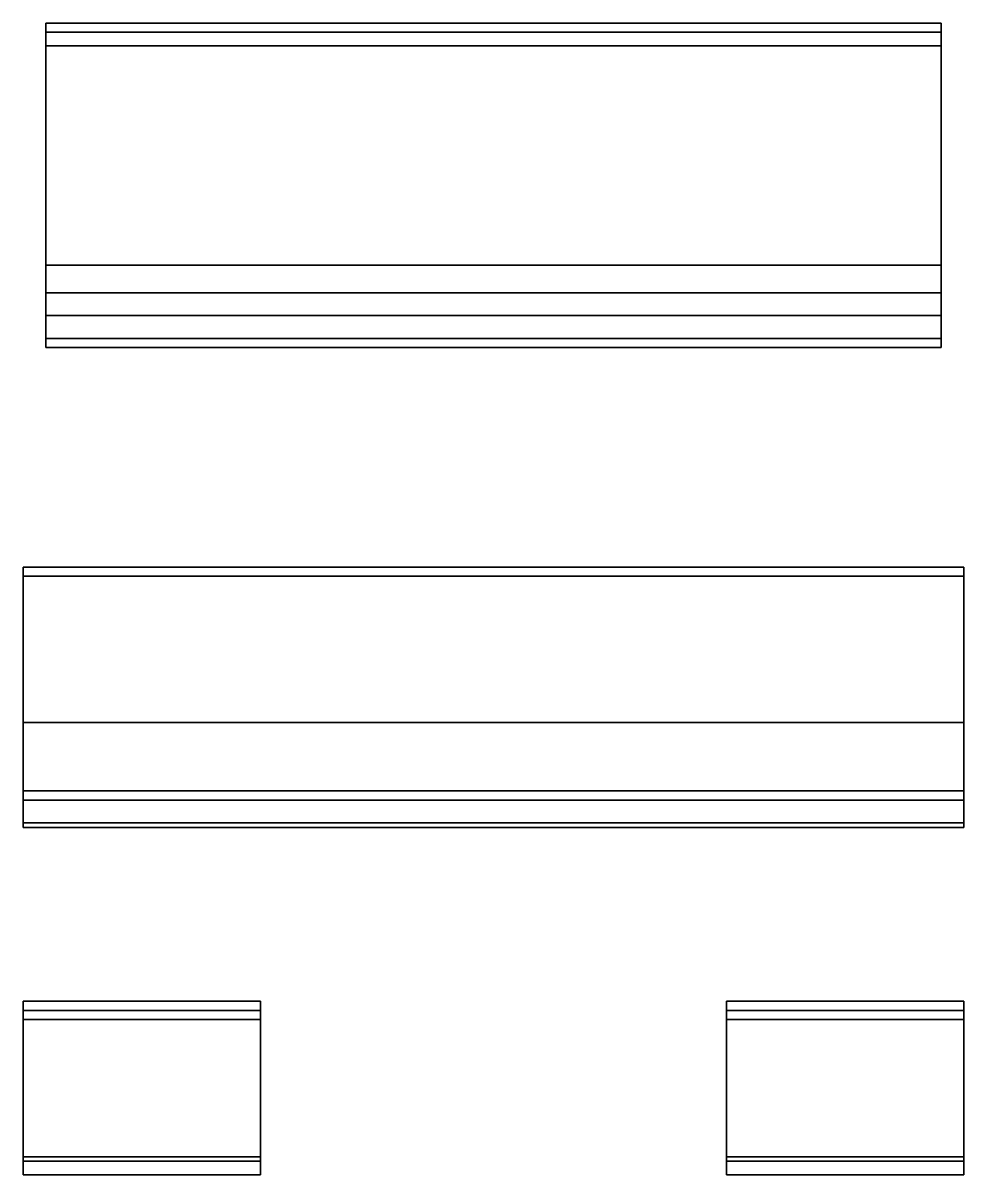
# Model space of a CAD drawing. Extents: x -1.03 to 1.03, y -1.73 to 0.79.
import ezdxf

# ---------------------------------------------------------------- set-up
doc = ezdxf.new("R2010")
doc.units = 0
doc.layers.add('INTERNALS', color=2, linetype='CONTINUOUS')

msp = doc.modelspace()

# ---------------------------------------------------------------- linework, layer by layer
at = {"layer": 'INTERNALS'}
for points in [[(-0.98, 0.79, 1.48), (-0.98, 0.26, 1.21), (-0.98, 0.26, 1.49), (-0.98, 0.74, 1.53)], [(0.98, 0.74, 1.53), (0.98, 0.79, 1.48), (-0.98, 0.79, 1.48), (-0.98, 0.74, 1.53)], [(-0.98, 0.79, 1.42), (-0.98, 0.77, 1.39), (-0.98, 0.26, 1.21), (-0.98, 0.79, 1.48)], [(0.98, 0.79, 1.48), (0.98, 0.79, 1.42), (-0.98, 0.79, 1.42), (-0.98, 0.79, 1.48)], [(0.98, 0.79, 1.42), (0.98, 0.77, 1.39), (-0.98, 0.77, 1.39), (-0.98, 0.79, 1.42)], [(0.98, 0.26, 1.49), (0.98, 0.26, 1.21), (0.98, 0.79, 1.48), (0.98, 0.74, 1.53)], [(0.98, 0.26, 1.21), (0.98, 0.77, 1.39), (0.98, 0.79, 1.42), (0.98, 0.79, 1.48)], [(-0.98, 0.77, 1.21), (-0.98, 0.77, 1.21), (-0.98, 0.26, 1.21), (-0.98, 0.77, 1.39)], [(0.98, 0.77, 1.39), (0.98, 0.77, 1.21), (-0.98, 0.77, 1.21), (-0.98, 0.77, 1.39)], [(0.98, 0.26, 1.21), (0.98, 0.77, 1.21), (0.98, 0.77, 1.21), (0.98, 0.77, 1.39)], [(-0.98, 0.74, 1.53), (-0.98, 0.26, 1.49), (0.98, 0.26, 1.49), (0.98, 0.74, 1.53)], [(0.98, 0.2, 1.95), (0.98, 0.26, 1.49), (-0.98, 0.26, 1.49), (-0.98, 0.2, 1.95)], [(-0.98, 0.26, 1.49), (-0.98, 0.26, 1.21), (-0.98, 0.15, 1.98), (-0.98, 0.2, 1.95)], [(-0.98, 0.26, 1.21), (-0.98, 0.08, 1.94), (-0.98, 0.1, 1.98), (-0.98, 0.15, 1.98)], [(0.98, 0.26, 1.21), (0.98, 0.08, 1.94), (-0.98, 0.08, 1.94), (-0.98, 0.26, 1.21)], [(0.98, 0.15, 1.98), (0.98, 0.26, 1.21), (0.98, 0.26, 1.49), (0.98, 0.2, 1.95)], [(0.98, 0.1, 1.98), (0.98, 0.08, 1.94), (0.98, 0.26, 1.21), (0.98, 0.15, 1.98)], [(-0.98, 0.2, 1.95), (-0.98, 0.15, 1.98), (0.98, 0.15, 1.98), (0.98, 0.2, 1.95)], [(-0.98, 0.15, 1.98), (-0.98, 0.1, 1.98), (0.98, 0.1, 1.98), (0.98, 0.15, 1.98)], [(-0.98, 0.1, 1.98), (-0.98, 0.08, 1.94), (0.98, 0.08, 1.94), (0.98, 0.1, 1.98)], [(1.03, -0.42, 1.62), (1.03, -0.4, 1.53), (-1.03, -0.4, 1.53), (-1.03, -0.42, 1.62)], [(-1.03, -0.4, 1.53), (-1.03, -0.42, 1.52), (-1.03, -0.74, 1.62), (-1.03, -0.42, 1.62)], [(1.03, -0.4, 1.53), (1.03, -0.42, 1.52), (-1.03, -0.42, 1.52), (-1.03, -0.4, 1.53)], [(1.03, -0.74, 1.62), (1.03, -0.42, 1.52), (1.03, -0.4, 1.53), (1.03, -0.42, 1.62)], [(-1.03, -0.42, 1.62), (-1.03, -0.74, 1.62), (1.03, -0.74, 1.62), (1.03, -0.42, 1.62)], [(-1.03, -0.42, 1.21), (-1.03, -0.74, 1.21), (-1.03, -0.74, 1.62), (-1.03, -0.42, 1.52)], [(1.03, -0.42, 1.52), (1.03, -0.42, 1.21), (-1.03, -0.42, 1.21), (-1.03, -0.42, 1.52)], [(1.03, -0.74, 1.62), (1.03, -0.74, 1.21), (1.03, -0.42, 1.21), (1.03, -0.42, 1.52)], [(-1.03, -0.74, 1.21), (-1.03, -0.91, 1.98), (-1.03, -0.89, 1.96), (-1.03, -0.74, 1.62)], [(-1.03, -0.74, 1.62), (-1.03, -0.89, 1.96), (1.03, -0.89, 1.96), (1.03, -0.74, 1.62)], [(1.03, -0.74, 1.21), (1.03, -0.97, 1.96), (-1.03, -0.97, 1.96), (-1.03, -0.74, 1.21)], [(-1.03, -0.97, 1.96), (-1.03, -0.96, 1.98), (-1.03, -0.91, 1.98), (-1.03, -0.74, 1.21)], [(1.03, -0.89, 1.96), (1.03, -0.91, 1.98), (1.03, -0.74, 1.21), (1.03, -0.74, 1.62)], [(1.03, -0.91, 1.98), (1.03, -0.96, 1.98), (1.03, -0.97, 1.96), (1.03, -0.74, 1.21)], [(-1.03, -0.89, 1.96), (-1.03, -0.91, 1.98), (1.03, -0.91, 1.98), (1.03, -0.89, 1.96)], [(-1.03, -0.91, 1.98), (-1.03, -0.96, 1.98), (1.03, -0.96, 1.98), (1.03, -0.91, 1.98)], [(1.03, -0.97, 1.96), (1.03, -0.96, 1.98), (-1.03, -0.96, 1.98), (-1.03, -0.97, 1.96)], [(-0.51, -1.39, 1.64), (-0.51, -1.35, 1.55), (-1.03, -1.35, 1.55), (-1.03, -1.39, 1.64)], [(-1.03, -1.35, 1.55), (-1.03, -1.37, 1.54), (-1.03, -1.69, 1.64), (-1.03, -1.39, 1.64)], [(-0.51, -1.35, 1.55), (-0.51, -1.37, 1.54), (-1.03, -1.37, 1.54), (-1.03, -1.35, 1.55)], [(-0.51, -1.69, 1.64), (-0.51, -1.37, 1.54), (-0.51, -1.35, 1.55), (-0.51, -1.39, 1.64)], [(1.03, -1.39, 1.64), (1.03, -1.35, 1.55), (0.51, -1.35, 1.55), (0.51, -1.39, 1.64)], [(0.51, -1.35, 1.55), (0.51, -1.37, 1.54), (0.51, -1.69, 1.64), (0.51, -1.39, 1.64)], [(1.03, -1.35, 1.55), (1.03, -1.37, 1.54), (0.51, -1.37, 1.54), (0.51, -1.35, 1.55)], [(1.03, -1.69, 1.64), (1.03, -1.37, 1.54), (1.03, -1.35, 1.55), (1.03, -1.39, 1.64)], [(-0.51, -1.37, 1.54), (-0.51, -1.37, 1.21), (-1.03, -1.37, 1.21), (-1.03, -1.37, 1.54)], [(-1.03, -1.37, 1.21), (-1.03, -1.69, 1.21), (-1.03, -1.69, 1.64), (-1.03, -1.37, 1.54)], [(-0.51, -1.69, 1.64), (-0.51, -1.69, 1.21), (-0.51, -1.37, 1.21), (-0.51, -1.37, 1.54)], [(0.51, -1.37, 1.21), (0.51, -1.69, 1.21), (0.51, -1.69, 1.64), (0.51, -1.37, 1.54)], [(1.03, -1.37, 1.54), (1.03, -1.37, 1.21), (0.51, -1.37, 1.21), (0.51, -1.37, 1.54)], [(1.03, -1.69, 1.64), (1.03, -1.69, 1.21), (1.03, -1.37, 1.21), (1.03, -1.37, 1.54)], [(-1.03, -1.39, 1.64), (-1.03, -1.69, 1.64), (-0.51, -1.69, 1.64), (-0.51, -1.39, 1.64)], [(0.51, -1.39, 1.64), (0.51, -1.69, 1.64), (1.03, -1.69, 1.64), (1.03, -1.39, 1.64)], [(-1.03, -1.73, 2), (-1.03, -1.69, 1.21), (-0.51, -1.69, 1.21), (-0.51, -1.73, 2)], [(-0.51, -1.7, 2), (-0.51, -1.69, 1.64), (-1.03, -1.69, 1.64), (-1.03, -1.7, 2)], [(-1.03, -1.69, 1.64), (-1.03, -1.69, 1.21), (-1.03, -1.73, 2), (-1.03, -1.7, 2)], [(-1.03, -1.7, 2), (-1.03, -1.73, 2), (-0.51, -1.73, 2), (-0.51, -1.7, 2)], [(-0.51, -1.73, 2), (-0.51, -1.69, 1.21), (-0.51, -1.69, 1.64), (-0.51, -1.7, 2)], [(0.51, -1.69, 1.64), (0.51, -1.69, 1.21), (0.51, -1.73, 2), (0.51, -1.7, 2)], [(1.03, -1.7, 2), (1.03, -1.69, 1.64), (0.51, -1.69, 1.64), (0.51, -1.7, 2)], [(0.51, -1.73, 2), (0.51, -1.69, 1.21), (1.03, -1.69, 1.21), (1.03, -1.73, 2)], [(0.51, -1.7, 2), (0.51, -1.73, 2), (1.03, -1.73, 2), (1.03, -1.7, 2)], [(1.03, -1.73, 2), (1.03, -1.69, 1.21), (1.03, -1.69, 1.64), (1.03, -1.7, 2)]]:
    msp.add_3dface(points, dxfattribs=at)

doc.saveas('drawing.dxf')
